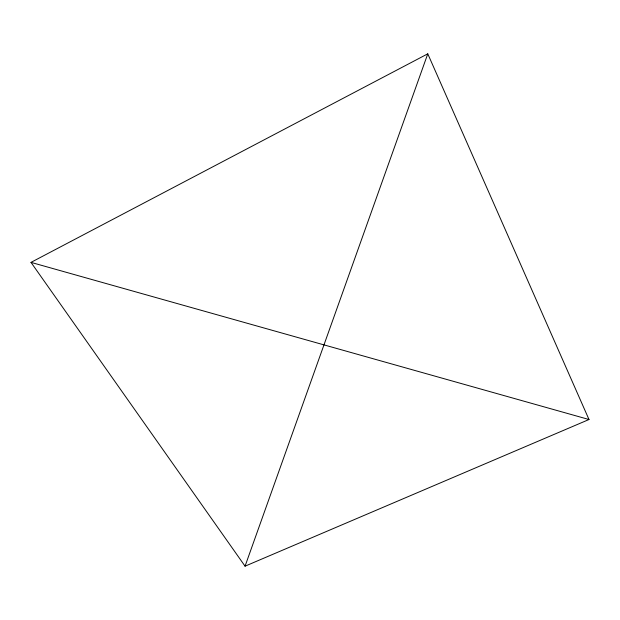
<?xml version="1.0" encoding="UTF-8"?>
<svg xmlns="http://www.w3.org/2000/svg" width="620" height="620" viewBox="0 0 620 620"><rect width="100%" height="100%" fill="white"/><g stroke="black" fill="none" stroke-linecap="round" stroke-linejoin="round"><path stroke-width="0.93" d="M245.055 566.176L427.777 53.824L589 419.515L245.055 566.176L31 262.376L427.777 53.824M31 262.376L589 419.515"/></g></svg>
